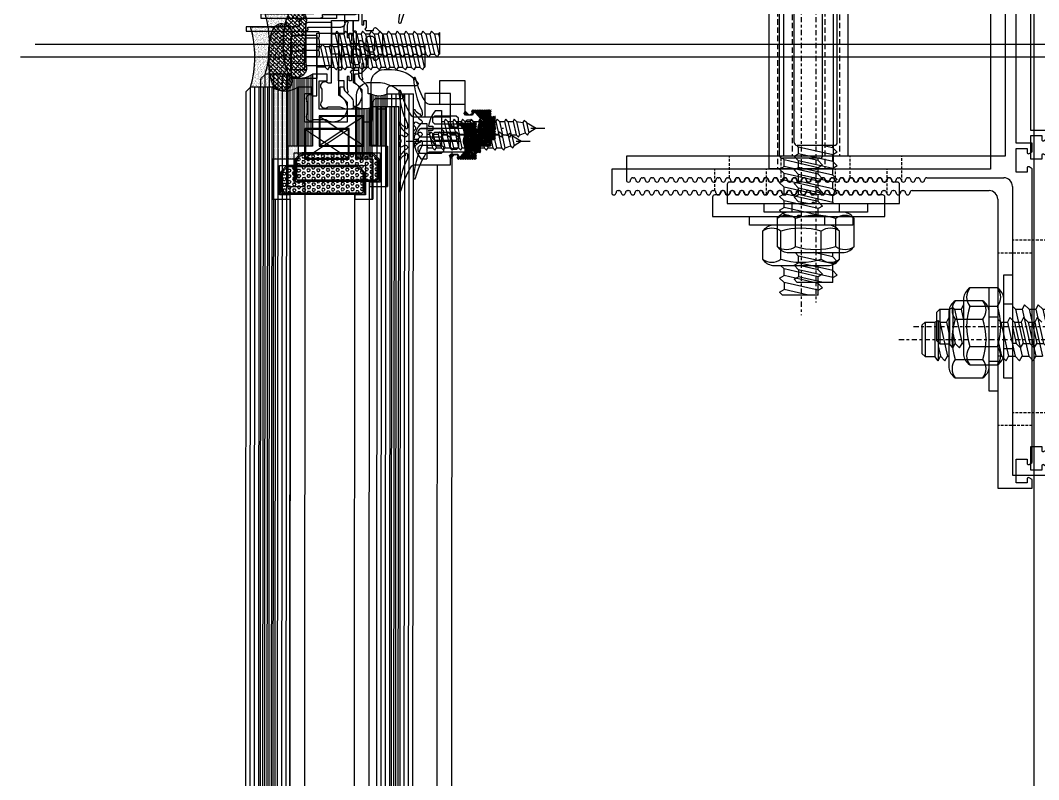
# Model space of a CAD drawing. Header units: inches. Extents: x 4821 to 127877, y 58012 to 433683.
# Drawn here: x 32836.6 to 33072.9, y 229501.6 to 229677.7 of the extents above; entities that cross this region are included whole.
import ezdxf
from ezdxf.xclip import XClip

# ---------------------------------------------------------------- set-up
doc = ezdxf.new("R2010")
doc.units = ezdxf.units.IN
doc.header["$MEASUREMENT"] = 0
doc.header["$XCLIPFRAME"] = 2
for name, pattern in [('$1$Center', [29.999999, 12, -6, 6, -6]), ('$1$DASHDOT', [25.4, 12.7, -6.35, 0, -6.35]), ('$1$DASHED', [19.05, 12.7, -6.35])]:
    doc.linetypes.add(name, pattern=pattern)
for name, color, linetype in [('$1$ACC', 2, 'Continuous'), ('$1$BEAM', 2, 'Continuous'), ('A-FURN-FIXD', 10, 'Continuous'), ('A-WAL-CMU', 7, 'Continuous')]:
    doc.layers.add(name, color=color, linetype=linetype)

# ---------------------------------------------------------------- blocks, each defined once
blk = doc.blocks.new('$1$M6x25')
at = {"color": 71}
for p, q in [((0, 5), (-5.5, 5)), ((0, 5), (0, -5)), ((-6, 4.5), (-6, -4.5)), ((1.19, 3), (0.82, 2.34)), ((1.85, 2.34), (1.19, 3)), ((3.19, 3), (2.82, 2.34)), ((3.85, 2.34), (3.19, 3)), ((5.19, 3), (4.82, 2.34)), ((5.85, 2.34), (5.19, 3)), ((7.19, 3), (6.82, 2.34)), ((7.85, 2.34), (7.19, 3)), ((9.19, 3), (8.82, 2.34)), ((9.85, 2.34), (9.19, 3)), ((11.19, 3), (10.82, 2.34)), ((11.85, 2.34), (11.19, 3)), ((13.19, 3), (12.82, 2.34)), ((13.85, 2.34), (13.19, 3)), ((15.19, 3), (14.82, 2.34)), ((15.85, 2.34), (15.19, 3)), ((17.19, 3), (16.82, 2.34)), ((17.85, 2.34), (17.19, 3)), ((19.19, 3), (18.82, 2.34)), ((19.85, 2.34), (19.19, 3)), ((21.19, 3), (20.82, 2.34)), ((21.85, 2.34), (21.19, 3)), ((23.19, 3), (22.82, 2.34)), ((23.85, 2.34), (23.19, 3)), ((25, 2.66), (24.82, 2.34)), ((25, 2.66), (25, -2.34)), ((0.82, 2.34), (0, 2.34)), ((0.82, 2.34), (1.88, -2.34)), ((1.85, 2.34), (2.91, -2.34)), ((2.82, 2.34), (1.85, 2.34)), ((2.82, 2.34), (3.88, -2.34)), ((3.85, 2.34), (4.91, -2.34)), ((4.82, 2.34), (3.85, 2.34)), ((4.82, 2.34), (5.88, -2.34)), ((5.85, 2.34), (6.91, -2.34)), ((6.82, 2.34), (5.85, 2.34)), ((6.82, 2.34), (7.88, -2.34)), ((7.85, 2.34), (8.91, -2.34)), ((8.82, 2.34), (7.85, 2.34)), ((8.82, 2.34), (9.88, -2.34)), ((9.85, 2.34), (10.91, -2.34)), ((10.82, 2.34), (9.85, 2.34)), ((10.82, 2.34), (11.88, -2.34)), ((11.85, 2.34), (12.91, -2.34)), ((12.82, 2.34), (11.85, 2.34)), ((12.82, 2.34), (13.88, -2.34)), ((13.85, 2.34), (14.91, -2.34)), ((14.82, 2.34), (13.85, 2.34)), ((14.82, 2.34), (15.88, -2.34)), ((15.85, 2.34), (16.91, -2.34)), ((16.82, 2.34), (15.85, 2.34)), ((16.82, 2.34), (17.88, -2.34)), ((17.85, 2.34), (18.91, -2.34)), ((18.82, 2.34), (17.85, 2.34)), ((18.82, 2.34), (19.88, -2.34)), ((19.85, 2.34), (20.91, -2.34)), ((20.82, 2.34), (19.85, 2.34)), ((20.82, 2.34), (21.88, -2.34)), ((21.85, 2.34), (22.91, -2.34)), ((22.82, 2.34), (21.85, 2.34)), ((22.82, 2.34), (23.88, -2.34)), ((23.85, 2.34), (24.91, -2.34)), ((24.82, 2.34), (23.85, 2.34)), ((24.82, 2.34), (25, 1.56)), ((1.88, -2.34), (0, -2.34)), ((1.88, -2.34), (2.54, -3)), ((2.54, -3), (2.91, -2.34)), ((2.91, -2.34), (3.88, -2.34)), ((3.88, -2.34), (4.54, -3)), ((4.54, -3), (4.91, -2.34)), ((4.91, -2.34), (5.88, -2.34)), ((5.88, -2.34), (6.54, -3)), ((6.54, -3), (6.91, -2.34)), ((6.91, -2.34), (7.88, -2.34)), ((7.88, -2.34), (8.54, -3)), ((8.54, -3), (8.91, -2.34)), ((8.91, -2.34), (9.88, -2.34)), ((9.88, -2.34), (10.54, -3)), ((10.54, -3), (10.91, -2.34)), ((10.91, -2.34), (11.88, -2.34)), ((11.88, -2.34), (12.54, -3)), ((12.54, -3), (12.91, -2.34)), ((12.91, -2.34), (13.88, -2.34)), ((13.88, -2.34), (14.54, -3)), ((14.54, -3), (14.91, -2.34)), ((14.91, -2.34), (15.88, -2.34)), ((15.88, -2.34), (16.54, -3)), ((16.54, -3), (16.91, -2.34)), ((16.91, -2.34), (17.88, -2.34)), ((17.88, -2.34), (18.54, -3)), ((18.54, -3), (18.91, -2.34)), ((18.91, -2.34), (19.88, -2.34)), ((19.88, -2.34), (20.54, -3)), ((20.54, -3), (20.91, -2.34)), ((20.91, -2.34), (21.88, -2.34)), ((21.88, -2.34), (22.54, -3)), ((22.54, -3), (22.91, -2.34)), ((22.91, -2.34), (23.88, -2.34)), ((23.88, -2.34), (24.54, -3)), ((24.54, -3), (24.91, -2.34)), ((24.91, -2.34), (25, -2.34)), ((0, -5), (-5.5, -5))]:
    blk.add_line(p, q, dxfattribs=at)
at = {"color": 71, "linetype": '$1$DASHED', "ltscale": 100}
for p, q in [((-6, 2.89), (-3, 2.89)), ((-6, 1.44), (-3, 1.44)), ((-6, -1.44), (-3, -1.44)), ((-6, -2.89), (-3, -2.89))]:
    blk.add_line(p, q, dxfattribs=at)
at = {"color": 2, "linetype": '$1$Center', "ltscale": 10}
blk.add_line((-7.77, 0), (26.88, 0), dxfattribs=at)
at = {"color": 71}
for centre, start, end in [((-5.5, 4.5), 90, 180), ((-5.5, -4.5), 180, 270)]:
    blk.add_arc(centre, 0.5, start, end, dxfattribs=at)
at = {"color": 71, "linetype": '$1$DASHED', "ltscale": 100}
for centre, radius, start, end in [((-4.2, 2.17), 1.4, 329.0209, 30.9791), ((-8.11, 0), 5.31, 344.2222, 15.7778), ((-4.2, -2.17), 1.4, 329.0209, 30.9791)]:
    blk.add_arc(centre, radius, start, end, dxfattribs=at)
blk = doc.blocks.new('$1$GTSY500112')
at = {"layer": 'A-FURN-FIXD'}
blk.add_lwpolyline([(5.93, -11.75, 0.57735), (5.07, -11.75, -1), (4.2, -11.25), (4.49, -10.75, 0.965781), (3.64, -10.22, -0.138673), (1.56, -11.98, -1.037842), (1.37, -11.52, 0.283592), (2.23, -10.43, -0.584426), (2.31, -10.4, 1.39494), (2.44, -10), (1.75, -10, 0.111575), (1.32, -10.1, -0.09543), (-6.01, -12, -0.91232), (-6.08, -11.51, 0.076551), (-0.47, -9.14, 0.260148), (0, -8.29), (0, 0), (1.56, 0), (2.11, -0.24), (2.45, 0.05), (2.45, 1.67), (1.96, 1.89), (1.81, 2.1), (1.92, 2.38), (3.29, 3.53), (5.21, 3.03), (5.79, 3.03), (7.71, 3.53), (9.08, 2.38), (9.19, 2.1), (9.03, 1.89), (8.55, 1.67), (8.55, 0.05), (8.88, -0.24), (9.44, 0), (11, 0), (11, -8.29, 0.260148), (11.47, -9.14, 0.076551), (17.08, -11.51, -0.91232), (17, -12, -0.09543), (9.68, -10.1, 0.111575), (9.25, -10), (8.55, -10, 1.39494), (8.69, -10.4, -0.584426), (8.77, -10.43, 0.283592), (9.62, -11.52, -1.037842), (9.43, -11.98, -0.138673), (7.36, -10.22, 0.965781), (6.51, -10.75), (6.8, -11.25, -1)], format="xyb", close=True, dxfattribs=at)
for points in [[(4.13, -0.07), (3.64, 0.42), (3.64, 1.47), (4.13, 1.96), (6.87, 1.96), (7.36, 1.47), (7.36, 0.42), (6.87, -0.07)], [(4.01, -1.58), (4.5, -2.07), (4.5, -7.11), (4.01, -7.6), (3.19, -7.6), (2.7, -7.11), (2.7, -2.07), (3.19, -1.58)], [(7.81, -7.6), (6.99, -7.6), (6.5, -7.11), (6.5, -2.07), (6.99, -1.58), (7.81, -1.58), (8.3, -2.07), (8.3, -7.11)]]:
    blk.add_lwpolyline(points, close=True, dxfattribs=at)
blk = doc.blocks.new('$1$joint silicone 2')
h = blk.add_hatch()
h.set_pattern_fill('AR-SAND', color=11, scale=0.3)
h.set_pattern_definition([(37.5, (18049.9647, 8866.313), (-0.018898007, 0.578047131), [0, -0.456, 0, -0.51, 0, -0.4875]), (7.5, (18049.9647, 8866.313), (0.530933012, 0.84664382), [0, -0.246, 0, -0.411, 0, -0.1575]), (327.5, (18049.5957, 8866.313), (0.934242559, 0.001697716), [0, -0.15, 0, -0.54, 0, -0.705]), (317.5, (18049.5957, 8866.313), (0.90183798, 0.26330267), [0, -0.075, 0, -0.354, 0, -0.405])])
edge = h.paths.add_edge_path()
edge.add_line((-6.23, 1.18), (-6.21, 1.17))
edge.add_line((-6.21, 1.17), (-5.75, 0.91))
edge.add_line((-5.75, 0.91), (-5.19, 0.68))
edge.add_line((-5.19, 0.68), (-4.55, 0.49))
edge.add_line((-4.55, 0.49), (-3.83, 0.33))
edge.add_line((-3.83, 0.33), (-3.05, 0.21))
edge.add_line((-3.05, 0.21), (-2.21, 0.11))
edge.add_line((-2.21, 0.11), (-1.35, 0.05))
edge.add_line((-1.35, 0.05), (-0.45, 0.01))
edge.add_line((-0.45, 0.01), (0.45, -0.01))
edge.add_line((0.45, -0.01), (1.36, 0.01))
edge.add_line((1.36, 0.01), (2.25, 0.05))
edge.add_line((2.25, 0.05), (3.12, 0.11))
edge.add_line((3.12, 0.11), (3.95, 0.21))
edge.add_line((3.95, 0.21), (4.73, 0.33))
edge.add_line((4.73, 0.33), (5.45, 0.49))
edge.add_line((5.45, 0.49), (6.1, 0.68))
edge.add_line((6.1, 0.68), (6.66, 0.91))
edge.add_line((6.66, 0.91), (7.12, 1.17))
edge.add_line((7.12, 1.17), (7.13, 1.18))
edge.add_line((7.13, 1.18), (7.45, 0.83))
edge.add_line((7.45, 0.83), (7.45, -4.17))
edge.add_arc((0.45, -28.17), 25, 73.7398, 106.2602)
edge.add_line((-6.55, -4.17), (-6.55, 0.83))
edge.add_line((-6.55, 0.83), (-6.23, 1.18))
at = {"color": 11}
blk.add_lwpolyline([(-6.23, 1.18), (-6.21, 1.17), (-5.75, 0.91), (-5.19, 0.68), (-4.55, 0.49), (-3.83, 0.33), (-3.05, 0.21), (-2.21, 0.11), (-1.35, 0.05), (-0.45, 0.01), (0.45, -0.01), (1.36, 0.01), (2.25, 0.05), (3.12, 0.11), (3.95, 0.21), (4.73, 0.33), (5.45, 0.49), (6.1, 0.68), (6.66, 0.91), (7.12, 1.17), (7.13, 1.18), (7.45, 0.83), (7.45, -4.17, 0.142857), (-6.55, -4.17), (-6.55, 0.83)], format="xyb", close=True, dxfattribs=at)
blk = doc.blocks.new('$1$butile2')
h = blk.add_hatch(color=11)
h.dxf.hatch_style = 1
h.paths.add_polyline_path([(9.3, 0.2), (0, 0.2), (0, 0), (9.3, 0)])
at = {"color": 11}
blk.add_lwpolyline([(9.3, 0.2), (0, 0.2), (0, 0), (9.3, 0)], close=True, dxfattribs=at)
blk = doc.blocks.new('$1$inner silicone')
h = blk.add_hatch()
h.set_pattern_fill('DOTS', scale=4)
h.paths.add_polyline_path([(12.2, 0), (12.2, -0.2), (12.2, -4), (0, -4, 0.23607), (0, 0)])
at = {"color": 7}
blk.add_line((12.2, -0.2), (12.2, 0), dxfattribs=at)
blk.add_arc((-4, -2), 4.47, 333.4347, 26.5653, dxfattribs=at)
blk = doc.blocks.new('$1$outer silicone')
h = blk.add_hatch()
h.set_pattern_fill('DOTS', scale=4)
h.paths.add_polyline_path([(16.7, 0), (16.7, -5.8), (16.7, -6), (0, -6, 0.293351), (0, 0)])
at = {"color": 7}
blk.add_line((16.7, -5.8), (16.7, -6), dxfattribs=at)
blk.add_arc((-4.67, -3), 5.55, 327.3018, 32.6982, dxfattribs=at)
blk = doc.blocks.new('$1$GTSY500502')
at = {"color": 151}
blk.add_lwpolyline([(-1.78, 2.38, -0.668179), (-2.07, 1.7), (-2.35, 1.7), (-2.35, 0), (-2.01, -0.29), (-1.68, 0), (0, 0), (0, -0.49), (-1, -0.49), (-1, -0.99), (1.91, -0.99, 0.15392), (2.48, -0.81, -0.807191), (2.77, -1.07, -0.191853), (2.18, -1.52, -0.072848), (0.68, -1.72), (0, -1.72), (0, -3), (-2.5, -3), (-2.5, -2.5, 0.414214), (-2.8, -2.2), (-8.2, -2.2, 0.414214), (-8.5, -2.5), (-8.5, -3), (-11, -3), (-11, -1.72), (-11.68, -1.72, -0.072848), (-13.18, -1.52, -0.191853), (-13.77, -1.07, -0.807191), (-13.48, -0.81, 0.15392), (-12.91, -0.99), (-10, -0.99), (-10, -0.49), (-11, -0.49), (-11, 0), (-9.32, 0), (-8.99, -0.29), (-8.65, 0), (-8.65, 1.7), (-8.93, 1.7, -0.668179), (-9.22, 2.38), (-7.8, 3.8), (-3.2, 3.8)], format="xyb", close=True, dxfattribs=at)
blk.add_lwpolyline([(-3.64, 0.49), (-4.13, 0), (-6.87, 0), (-7.36, 0.49), (-7.36, 1.47), (-6.87, 1.96), (-4.13, 1.96), (-3.64, 1.47)], close=True, dxfattribs=at)
blk = doc.blocks.new('$1$RHS4.2x22')
at = {"layer": 'A-FURN-FIXD'}
for p, q in [((1.42, 4.1), (0, 4.1)), ((0, -4.1), (0, 4.1)), ((-22, 0), (-20.26, 1.09)), ((-19.72, -1.3), (-22, 0)), ((-19.98, 1.61), (-20.26, 1.09)), ((-19.72, -1.3), (-20.26, 1.09)), ((-19.45, 1.09), (-19.98, 1.61)), ((-18.23, 1.58), (-19.45, 1.09)), ((-18.91, -1.3), (-19.45, 1.09)), ((-17.85, 2.1), (-18.13, 1.58)), ((-17.42, -1.58), (-18.13, 1.58)), ((-17.33, 1.58), (-17.85, 2.1)), ((-16.14, 1.58), (-17.33, 1.58)), ((-16.61, -1.58), (-17.33, 1.58)), ((-15.85, 2.1), (-16.14, 1.58)), ((-15.42, -1.58), (-16.14, 1.58)), ((-15.33, 1.58), (-15.85, 2.1)), ((-14.61, -1.58), (-15.33, 1.58)), ((-14.14, 1.58), (-15.33, 1.58)), ((-13.85, 2.1), (-14.14, 1.58)), ((-13.43, -1.58), (-14.14, 1.58)), ((-13.33, 1.58), (-13.85, 2.1)), ((-12.62, -1.58), (-13.33, 1.58)), ((-12.14, 1.58), (-13.33, 1.58)), ((-11.86, 2.1), (-12.14, 1.58)), ((-11.43, -1.58), (-12.14, 1.58)), ((-11.33, 1.58), (-11.86, 2.1)), ((-10.62, -1.58), (-11.33, 1.58)), ((-10.15, 1.58), (-11.33, 1.58)), ((-9.86, 2.1), (-10.15, 1.58)), ((-9.43, -1.58), (-10.15, 1.58)), ((-9.86, 2.1), (-9.34, 1.58)), ((-8.62, -1.58), (-9.34, 1.58)), ((-8.15, 1.58), (-9.34, 1.58)), ((-7.86, 2.1), (-8.15, 1.58)), ((-7.43, -1.58), (-8.15, 1.58)), ((-7.34, 1.58), (-7.86, 2.1)), ((-6.63, -1.58), (-7.34, 1.58)), ((-6.15, 1.58), (-7.34, 1.58)), ((-5.86, 2.1), (-6.15, 1.58)), ((-5.44, -1.58), (-6.15, 1.58)), ((-5.34, 1.58), (-5.86, 2.1)), ((-4.63, -1.58), (-5.34, 1.58)), ((-4.15, 1.58), (-5.34, 1.58)), ((-3.87, 2.1), (-4.15, 1.58)), ((-3.44, -1.58), (-4.15, 1.58)), ((-3.44, -1.58), (-4.15, 1.58)), ((-3.34, 1.58), (-3.87, 2.1)), ((-2.63, -1.58), (-3.34, 1.58)), ((-2.16, 1.58), (-3.34, 1.58)), ((-1.87, 2.1), (-2.16, 1.58)), ((-1.44, -1.58), (-2.16, 1.58)), ((-1.35, 1.58), (-1.87, 2.1)), ((-0.63, -1.58), (-1.35, 1.58)), ((-0.16, 1.58), (-1.35, 1.58)), ((0, 1.87), (-0.16, 1.58)), ((0, 0.87), (-0.16, 1.58)), ((3.05, 0.46), (2.04, 0.46)), ((2.04, -0.46), (2.04, 0.46)), ((-19.72, -1.3), (-19.2, -1.82)), ((-19.2, -1.82), (-18.91, -1.3)), ((-17.42, -1.58), (-18.91, -1.3)), ((-17.42, -1.58), (-16.9, -2.1)), ((-16.9, -2.1), (-16.61, -1.58)), ((-15.42, -1.58), (-16.61, -1.58)), ((-15.42, -1.58), (-14.9, -2.1)), ((-14.9, -2.1), (-14.61, -1.58)), ((-13.43, -1.58), (-14.61, -1.58)), ((-13.43, -1.58), (-12.9, -2.1)), ((-12.9, -2.1), (-12.62, -1.58)), ((-11.43, -1.58), (-12.62, -1.58)), ((-11.43, -1.58), (-10.91, -2.1)), ((-10.91, -2.1), (-10.62, -1.58)), ((-9.43, -1.58), (-10.62, -1.58)), ((-9.43, -1.58), (-8.91, -2.1)), ((-8.91, -2.1), (-8.62, -1.58)), ((-7.43, -1.58), (-8.62, -1.58)), ((-7.43, -1.58), (-6.91, -2.1)), ((-6.91, -2.1), (-6.63, -1.58)), ((-5.44, -1.58), (-6.63, -1.58)), ((-5.44, -1.58), (-4.91, -2.1)), ((-4.91, -2.1), (-4.63, -1.58)), ((-3.44, -1.58), (-4.63, -1.58)), ((-3.44, -1.58), (-2.92, -2.1)), ((-2.92, -2.1), (-2.63, -1.58)), ((-1.44, -1.58), (-2.63, -1.58)), ((-1.44, -1.58), (-0.92, -2.1)), ((-0.92, -2.1), (-0.63, -1.58)), ((0, -1.58), (-0.63, -1.58)), ((3.05, -0.46), (2.04, -0.46)), ((1.42, -4.1), (0, -4.1))]:
    blk.add_line(p, q, dxfattribs=at)
at = {"layer": 'A-FURN-FIXD', "linetype": '$1$DASHDOT'}
blk.add_line((4.78, 0), (-24, 0), dxfattribs=at)
at = {"layer": 'A-FURN-FIXD'}
for centre, start, end in [((-5.01, -0.91), 9.6294, 37.9057), ((-5.01, 0.91), 322.0943, 350.3706)]:
    blk.add_arc(centre, 8.15, start, end, dxfattribs=at)
blk = doc.blocks.new('$1$Fixed bracket Plan')
at = {"layer": 'A-FURN-FIXD'}
for p, q in [((8, 100), (0, 100)), ((0, 100), (0, 98.02)), ((8, 33), (8, 100)), ((0, 98.02), (0.75, 97.59)), ((1.2, 97.85), (1.2, 98.8)), ((1.2, 98.8), (3.7, 98.8)), ((3.7, 98.8), (3.7, 93.3)), ((0.75, 94.51), (0, 94.08)), ((0, 94.08), (0, 25.92)), ((1.2, 93.3), (1.2, 94.25)), ((3.7, 93.3), (1.2, 93.3)), ((8, 53.5), (8, 77.5)), ((8, 77.5), (10, 77.5)), ((10, 77.5), (10, 53.5)), ((-0.57, 61.51), (-2.36, 69.42)), ((-0.82, 69.42), (-2.36, 69.42)), ((-0.24, 70.46), (-0.82, 69.42)), ((0.97, 61.51), (-0.82, 69.42)), ((0.81, 69.42), (-0.24, 70.46)), ((2.6, 61.51), (0.81, 69.42)), ((2.35, 69.42), (0.81, 69.42)), ((2.92, 70.46), (2.35, 69.42)), ((4.14, 61.51), (2.35, 69.42)), ((3.97, 69.42), (2.92, 70.46)), ((5.76, 61.51), (3.97, 69.42)), ((5.51, 69.42), (3.97, 69.42)), ((6.09, 70.46), (5.51, 69.42)), ((7.3, 61.51), (5.51, 69.42)), ((7.14, 69.42), (6.09, 70.46)), ((8, 65.6), (7.14, 69.42)), ((7.14, 69.42), (8, 69.42)), ((8, 70.66), (10, 70.66)), ((17.92, 70.17), (11.43, 70.17)), ((19.68, 69.42), (19.35, 69.42)), ((20.25, 70.46), (19.68, 69.42)), ((21.47, 61.51), (19.68, 69.42)), ((21.3, 69.42), (20.26, 70.46)), ((21.84, 70.46), (21.3, 69.42)), ((21.84, 67.02), (21.3, 69.42)), ((21.84, 61.13), (21.84, 70.46)), ((21.84, 70.46), (22.59, 69.5)), ((22.59, 61.5), (22.59, 69.5)), ((24.84, 69.5), (22.59, 69.5)), ((24.84, 61.5), (24.84, 69.5)), ((24.84, 69.5), (25.59, 68.75)), ((25.59, 62.25), (25.59, 68.75)), ((19.92, 61.51), (19.35, 64.05)), ((-2.19, 61.51), (-1.14, 60.46)), ((-1.14, 60.46), (-0.57, 61.51)), ((0.97, 61.51), (-0.57, 61.51)), ((0.97, 61.51), (2.02, 60.46)), ((2.02, 60.46), (2.6, 61.51)), ((4.14, 61.51), (2.6, 61.51)), ((4.14, 61.51), (5.19, 60.46)), ((5.19, 60.46), (5.76, 61.51)), ((7.3, 61.51), (5.76, 61.51)), ((7.3, 61.51), (8, 60.81)), ((19.35, 60.46), (19.92, 61.51)), ((21.47, 61.51), (19.92, 61.51)), ((21.47, 61.51), (21.84, 61.13)), ((22.59, 61.5), (21.84, 61.13)), ((24.84, 61.5), (22.59, 61.5)), ((24.84, 61.5), (25.59, 62.25)), ((8, 60.34), (10, 60.34)), ((17.92, 60.82), (11.43, 60.82)), ((49.69, 55.26), (57.94, 55.26)), ((49.69, 55.26), (49.69, 54.13)), ((51.89, 55.26), (57.61, 53.96)), ((58.65, 54.54), (57.61, 53.96)), ((57.94, 55.26), (58.65, 54.54)), ((10, 53.5), (8, 53.5)), ((49.69, 54.13), (48.65, 53.56)), ((49.69, 52.51), (48.65, 53.56)), ((49.69, 54.13), (49.69, 52.5)), ((49.69, 54.13), (57.61, 52.34)), ((49.69, 52.51), (57.61, 50.72)), ((49.69, 52.51), (49.69, 50.97)), ((57.61, 52.34), (57.61, 53.96)), ((57.61, 52.34), (58.65, 51.29)), ((48.65, 50.39), (49.69, 50.97)), ((49.69, 49.34), (48.65, 50.39)), ((49.69, 50.97), (57.61, 49.18)), ((58.65, 51.29), (57.61, 50.72)), ((57.61, 50.72), (57.61, 49.18)), ((60.25, 48.35), (47.05, 48.35)), ((49.69, 49.34), (54.09, 48.35)), ((49.69, 49.34), (49.69, 48.35)), ((57.61, 49.18), (58.43, 48.35)), ((44.73, 46.92), (44.73, 40.43)), ((48.98, 46.92), (48.98, 40.43)), ((58.33, 46.92), (58.33, 40.43)), ((62.58, 40.43), (62.58, 46.92)), ((41.65, 37), (41.65, 39)), ((41.65, 39), (65.65, 39)), ((47.05, 39), (60.25, 39)), ((48.15, 39), (48.15, 37)), ((59.15, 39), (59.15, 37)), ((65.65, 39), (65.65, 37)), ((53.75, 37), (34.2, 37)), ((34.2, 37), (34.2, 32.5)), ((65.65, 37), (41.65, 37)), ((49.69, 36.71), (49.41, 37)), ((49.69, 36.71), (49.69, 35.17)), ((49.69, 36.71), (57.61, 34.92)), ((54.05, 36.7), (53.75, 37)), ((54.35, 36.7), (54.05, 36.7)), ((54.65, 37), (54.35, 36.7)), ((74.2, 37), (54.65, 37)), ((55.59, 37), (57.61, 36.55)), ((57.61, 36.55), (58.65, 35.5)), ((58.65, 35.5), (57.61, 34.92)), ((74.2, 32.5), (74.2, 37)), ((48.65, 34.59), (49.69, 35.17)), ((49.69, 33.55), (48.65, 34.59)), ((49.69, 35.17), (57.61, 33.38)), ((49.69, 33.55), (57.61, 31.76)), ((49.69, 33.55), (49.69, 32)), ((57.61, 34.92), (57.61, 33.38)), ((57.61, 33.38), (58.65, 32.33)), ((27.9, 31), (10, 31)), ((30.1, 31), (29.9, 31)), ((32.3, 31), (32.1, 31)), ((34.5, 31), (34.3, 31)), ((34.7, 32), (35.6, 32)), ((36.7, 31), (36.5, 31)), ((37.6, 32), (37.8, 32)), ((38.9, 31), (38.7, 31)), ((39.8, 32), (40, 32)), ((41.1, 31), (40.9, 31)), ((42, 32), (42.2, 32)), ((43.3, 31), (43.1, 31)), ((44.2, 32), (44.4, 32)), ((45.5, 31), (45.3, 31)), ((46.4, 32), (46.6, 32)), ((47.7, 31), (47.5, 31)), ((48.6, 32), (48.8, 32)), ((48.65, 31.43), (49.69, 32)), ((49.69, 30.38), (48.65, 31.43)), ((49.69, 32), (57.61, 30.22)), ((49.9, 31), (49.7, 31)), ((50.8, 32), (51, 32)), ((52.1, 31), (51.9, 31)), ((53, 32), (53.2, 32)), ((54.3, 31), (54.1, 31)), ((55.2, 32), (55.4, 32)), ((56.5, 31), (56.3, 31)), ((57.4, 32), (57.6, 32)), ((58.65, 32.33), (57.61, 31.76)), ((57.61, 31.76), (57.61, 30.22)), ((58.7, 31), (58.5, 31)), ((59.6, 32), (59.8, 32)), ((60.9, 31), (60.7, 31)), ((61.8, 32), (62, 32)), ((63.1, 31), (62.9, 31)), ((64, 32), (64.2, 32)), ((65.3, 31), (65.1, 31)), ((66.2, 32), (66.4, 32)), ((67.5, 31), (67.3, 31)), ((68.4, 32), (68.6, 32)), ((69.7, 31), (69.5, 31)), ((70.6, 32), (70.8, 32)), ((71.9, 31), (71.7, 31)), ((72.8, 32), (73.7, 32)), ((74.1, 31), (73.9, 31)), ((76.3, 31), (76.1, 31)), ((78.5, 31), (78.3, 31)), ((80.7, 31), (80.5, 31)), ((82.9, 31), (82.7, 31)), ((85.1, 31), (84.9, 31)), ((87.3, 31), (87.1, 31)), ((89.5, 31), (89.3, 31)), ((91.7, 31), (91.5, 31)), ((93.9, 31), (93.7, 31)), ((96.1, 31), (95.9, 31)), ((96.6, 31.5), (96.6, 31.5)), ((97.6, 26), (97.6, 31.5)), ((48.65, 28.27), (49.69, 28.84)), ((49.69, 30.38), (49.69, 28.84)), ((49.69, 30.38), (57.61, 28.59)), ((49.69, 28.84), (57.61, 27.05)), ((57.61, 30.22), (58.65, 29.17)), ((58.65, 29.17), (57.61, 28.59)), ((57.61, 28.59), (57.61, 27.05)), ((1.2, 25.75), (1.2, 26.7)), ((1.2, 26.7), (3.7, 26.7)), ((3.7, 26.7), (3.7, 21.2)), ((9.7, -26), (9.7, 26)), ((9.7, 26), (97.6, 26)), ((49.69, 27.22), (48.65, 28.27)), ((49.69, 27.22), (57.61, 25.43)), ((49.69, 27.22), (49.69, 25.68)), ((57.61, 27.05), (58.65, 26)), ((58.65, 26), (57.61, 25.43)), ((0, 25.92), (0.75, 25.49)), ((61.15, 25.9), (46.15, 25.9)), ((46.15, 25.9), (46.15, -25.9)), ((48.65, 25.1), (49.69, 25.68)), ((49.69, 24.05), (48.65, 25.1)), ((49.69, 25.68), (57.61, 23.89)), ((49.69, 24.05), (52.14, 23.5)), ((49.69, 24.05), (49.69, 23.5)), ((57.61, 25.43), (57.61, 23.89)), ((57.61, 23.89), (57.99, 23.5)), ((61.15, -25.9), (61.15, 25.9)), ((0.75, 22.41), (0, 21.98)), ((0, 21.98), (0, 20)), ((1.2, 21.2), (1.2, 22.15)), ((48.65, 22.83), (48.65, -38.58)), ((49.32, 23.5), (57.98, 23.5)), ((58.65, 22.83), (58.65, -38.58)), ((0, 20), (3.7, 20)), ((3.7, 21.2), (1.2, 21.2)), ((3.7, 20), (3.7, -20))]:
    blk.add_line(p, q, dxfattribs=at)
at = {"layer": 'A-FURN-FIXD', "linetype": '$1$DASHED', "ltscale": 0.05}
for p, q in [((0, 85.5), (8, 85.5)), ((0, 45.5), (8, 45.5)), ((33.65, 31.86), (33.65, 26)), ((45.65, 31.02), (45.65, 26)), ((61.65, 31.93), (61.65, 26)), ((73.65, 31.07), (73.65, 26))]:
    blk.add_line(p, q, dxfattribs=at)
at = {"layer": 'A-FURN-FIXD', "linetype": '$1$Center', "ltscale": 0.1}
for p, q in [((30.95, 65.5), (-75.79, 65.5)), ((53.65, -48.26), (53.65, 59.93))]:
    blk.add_line(p, q, dxfattribs=at)
at = {"layer": 'A-FURN-FIXD', "linetype": '$1$DASHED', "ltscale": 0.1}
for p, q in [((48.15, -25.9), (48.15, 25.9)), ((59.15, -25.9), (59.15, 25.9))]:
    blk.add_line(p, q, dxfattribs=at)
at = {"layer": 'A-FURN-FIXD'}
blk.add_lwpolyline([(11.43, 74.42, 0.202618), (10, 72.1), (10, 58.9, 0.202618), (11.43, 56.57), (17.92, 56.57, 0.202618), (19.35, 58.9), (19.35, 72.1, 0.202618), (17.92, 74.42)], format="xyb", close=True, dxfattribs=at)
for points in [[(11.43, 74.42, 0.330304), (11.43, 70.17, 0.151843), (11.43, 60.82, 0.330304), (11.43, 56.57)], [(17.92, 56.57, 0.330304), (17.92, 60.82, 0.151843), (17.92, 70.17, 0.330304), (17.92, 74.42)]]:
    blk.add_lwpolyline(points, format="xyb", dxfattribs=at)
for centre, radius, start, end in [((0.9, 97.85), 0.3, 240, 0), ((0.9, 94.25), 0.3, 360, 120), ((47.57, 44.89), 3.5, 98.6993, 144.5157), ((46.85, 44.06), 3.57, 53.4429, 126.5571), ((53.65, 31.88), 15.75, 72.7319, 107.2681), ((60.45, 44.06), 3.57, 53.4429, 126.5571), ((59.73, 44.89), 3.5, 35.4843, 81.3007), ((47.57, 42.46), 3.5, 215.4843, 261.3007), ((46.85, 43.29), 3.57, 233.4429, 306.5571), ((53.65, 55.47), 15.75, 252.7319, 287.2681), ((60.45, 43.29), 3.57, 233.4429, 306.5571), ((59.73, 42.46), 3.5, 278.6993, 324.5157), ((10, 33), 2, 180, 270), ((27.9, 31.5), 0.5, 270, 0), ((28.9, 31.5), 0.5, 0, 180), ((29.9, 31.5), 0.5, 180, 270), ((30.1, 31.5), 0.5, 270, 360), ((31.1, 31.5), 0.5, 0, 180), ((32.1, 31.5), 0.5, 180, 270), ((32.3, 31.5), 0.5, 270, 360), ((33.3, 31.5), 0.5, 0, 180), ((34.3, 31.5), 0.5, 180, 270), ((34.7, 32.5), 0.5, 180, 270), ((34.5, 31.5), 0.5, 270, 360), ((35.5, 31.5), 0.5, 0, 180), ((35.6, 31.5), 0.5, 0, 90), ((36.5, 31.5), 0.5, 180, 270), ((36.6, 31.5), 0.5, 180, 360), ((36.7, 31.5), 0.5, 270, 360), ((37.6, 31.5), 0.5, 90, 180), ((37.7, 31.5), 0.5, 0, 180), ((37.8, 31.5), 0.5, 0, 90), ((38.7, 31.5), 0.5, 180, 270), ((38.8, 31.5), 0.5, 180, 0), ((38.9, 31.5), 0.5, 270, 360), ((39.8, 31.5), 0.5, 90, 180), ((39.9, 31.5), 0.5, 0, 180), ((40, 31.5), 0.5, 0, 90), ((40.9, 31.5), 0.5, 180, 270), ((41, 31.5), 0.5, 180, 0), ((41.1, 31.5), 0.5, 270, 360), ((42, 31.5), 0.5, 90, 180), ((42.1, 31.5), 0.5, 0, 180), ((42.2, 31.5), 0.5, 0, 90), ((43.1, 31.5), 0.5, 180, 270), ((43.2, 31.5), 0.5, 180, 0), ((43.3, 31.5), 0.5, 270, 360), ((44.2, 31.5), 0.5, 90, 180), ((44.3, 31.5), 0.5, 0, 180), ((44.4, 31.5), 0.5, 0, 90), ((45.3, 31.5), 0.5, 180, 270), ((45.4, 31.5), 0.5, 180, 0), ((45.5, 31.5), 0.5, 270, 360), ((46.4, 31.5), 0.5, 90, 180), ((46.5, 31.5), 0.5, 0, 180), ((46.6, 31.5), 0.5, 0, 90), ((47.5, 31.5), 0.5, 180, 270), ((47.6, 31.5), 0.5, 180, 0), ((47.7, 31.5), 0.5, 270, 360), ((48.6, 31.5), 0.5, 90, 180), ((48.7, 31.5), 0.5, 0, 180), ((48.8, 31.5), 0.5, 0, 90), ((49.7, 31.5), 0.5, 180, 270), ((49.8, 31.5), 0.5, 180, 0), ((49.9, 31.5), 0.5, 270, 360), ((50.8, 31.5), 0.5, 90, 180), ((50.9, 31.5), 0.5, 0, 180), ((51, 31.5), 0.5, 0, 90), ((51.9, 31.5), 0.5, 180, 270), ((52, 31.5), 0.5, 180, 0), ((52.1, 31.5), 0.5, 270, 360), ((53, 31.5), 0.5, 90, 180), ((53.1, 31.5), 0.5, 0, 180), ((53.2, 31.5), 0.5, 0, 90), ((54.1, 31.5), 0.5, 180, 270), ((54.2, 31.5), 0.5, 180, 0), ((54.3, 31.5), 0.5, 270, 360), ((55.2, 31.5), 0.5, 90, 180), ((55.3, 31.5), 0.5, 0, 180), ((55.4, 31.5), 0.5, 0, 90), ((56.3, 31.5), 0.5, 180, 270), ((56.4, 31.5), 0.5, 180, 0), ((56.5, 31.5), 0.5, 270, 360), ((57.4, 31.5), 0.5, 90, 180), ((57.5, 31.5), 0.5, 0, 180), ((57.6, 31.5), 0.5, 0, 90), ((58.5, 31.5), 0.5, 180, 270), ((58.6, 31.5), 0.5, 180, 0), ((58.7, 31.5), 0.5, 270, 360), ((59.6, 31.5), 0.5, 90, 180), ((59.7, 31.5), 0.5, 0, 180), ((59.8, 31.5), 0.5, 0, 90), ((60.7, 31.5), 0.5, 180, 270), ((60.8, 31.5), 0.5, 180, 0), ((60.9, 31.5), 0.5, 270, 360), ((61.8, 31.5), 0.5, 90, 180), ((61.9, 31.5), 0.5, 0, 180), ((62, 31.5), 0.5, 0, 90), ((62.9, 31.5), 0.5, 180, 270), ((63, 31.5), 0.5, 180, 0), ((63.1, 31.5), 0.5, 270, 360), ((64, 31.5), 0.5, 90, 180), ((64.1, 31.5), 0.5, 0, 180), ((64.2, 31.5), 0.5, 0, 90), ((65.1, 31.5), 0.5, 180, 270), ((65.2, 31.5), 0.5, 180, 0), ((65.3, 31.5), 0.5, 270, 360), ((66.2, 31.5), 0.5, 90, 180), ((66.3, 31.5), 0.5, 0, 180), ((66.4, 31.5), 0.5, 0, 90), ((67.3, 31.5), 0.5, 180, 270), ((67.4, 31.5), 0.5, 180, 0), ((67.5, 31.5), 0.5, 270, 360), ((68.4, 31.5), 0.5, 90, 180), ((68.5, 31.5), 0.5, 0, 180), ((68.6, 31.5), 0.5, 0, 90), ((69.5, 31.5), 0.5, 180, 270), ((69.6, 31.5), 0.5, 180, 0), ((69.7, 31.5), 0.5, 270, 360), ((70.6, 31.5), 0.5, 90, 180), ((70.7, 31.5), 0.5, 0, 180), ((70.8, 31.5), 0.5, 360, 90), ((71.7, 31.5), 0.5, 180, 270), ((71.8, 31.5), 0.5, 180, 0), ((71.9, 31.5), 0.5, 270, 360), ((72.8, 31.5), 0.5, 90, 180), ((72.9, 31.5), 0.5, 0, 180), ((73.9, 31.5), 0.5, 180, 270), ((73.7, 32.5), 0.5, 270, 0), ((74.1, 31.5), 0.5, 270, 360), ((75.1, 31.5), 0.5, 0, 180), ((76.1, 31.5), 0.5, 180, 270), ((76.3, 31.5), 0.5, 270, 360), ((77.3, 31.5), 0.5, 0, 180), ((78.3, 31.5), 0.5, 180, 270), ((78.5, 31.5), 0.5, 270, 360), ((79.5, 31.5), 0.5, 0, 180), ((80.5, 31.5), 0.5, 180, 270), ((80.7, 31.5), 0.5, 270, 360), ((81.7, 31.5), 0.5, 0, 180), ((82.7, 31.5), 0.5, 180, 270), ((82.9, 31.5), 0.5, 270, 360), ((83.9, 31.5), 0.5, 0, 180), ((84.9, 31.5), 0.5, 180, 270), ((85.1, 31.5), 0.5, 270, 360), ((86.1, 31.5), 0.5, 0, 180), ((87.1, 31.5), 0.5, 180, 270), ((87.3, 31.5), 0.5, 270, 360), ((88.3, 31.5), 0.5, 0, 180), ((89.3, 31.5), 0.5, 180, 270), ((89.5, 31.5), 0.5, 270, 360), ((90.5, 31.5), 0.5, 0, 180), ((91.5, 31.5), 0.5, 180, 270), ((91.7, 31.5), 0.5, 270, 360), ((92.7, 31.5), 0.5, 0, 180), ((93.7, 31.5), 0.5, 180, 270), ((93.9, 31.5), 0.5, 270, 360), ((94.9, 31.5), 0.5, 0, 180), ((95.9, 31.5), 0.5, 180, 270), ((96.1, 31.5), 0.5, 270, 360), ((97.1, 31.5), 0.5, 0, 180), ((0.9, 25.75), 0.3, 240, 0), ((0.9, 22.15), 0.3, 360, 120), ((49.32, 22.83), 0.667, 90, 180), ((57.98, 22.83), 0.667, 0, 90)]:
    blk.add_arc(centre, radius, start, end, dxfattribs=at)
blk = doc.blocks.new('FIRST SLAB EDGE')
at = {"ltscale": 0.5, "extrusion": (5.69003e-07, -1.56101e-06, 1)}
h = blk.add_hatch(dxfattribs=at)
h.set_pattern_fill('ANSI38', color=21, scale=5, angle=179.0162, style=0)
h.set_pattern_definition([(224.01620899, (628663.00023, -1351283.6867), (0.4342886525, -0.44946453287), []), (314.01620899, (628663.00023, -1351283.6867), (1.3180418379, -0.46464041323), [1.5625, -0.9375])])
h.paths.add_polyline_path([(1200849.07, -1723995.04), (1200848.81, -1723994.58), (1200848.52, -1723994.21), (1200848.2, -1723993.92), (1200847.87, -1723993.72), (1200847.53, -1723993.58), (1200847.19, -1723993.51), (1200846.85, -1723993.5), (1200846.51, -1723993.54), (1200846.2, -1723993.62), (1200845.9, -1723993.74), (1200845.62, -1723993.89), (1200845.38, -1723994.07), (1200845.16, -1723994.27), (1200844.97, -1723994.48), (1200844.82, -1723994.69), (1200844.71, -1723994.92), (1200844.64, -1723995.13), (1200844.6, -1723995.35), (1200844.6, -1723995.58), (1200844.61, -1723995.83), (1200844.65, -1723996.09), (1200844.69, -1723996.39), (1200844.74, -1723996.71), (1200844.78, -1723997.08), (1200844.82, -1723997.5), (1200844.85, -1723997.96), (1200844.87, -1723998.45), (1200844.88, -1723998.97), (1200844.89, -1723999.52), (1200844.89, -1724000.08), (1200844.89, -1724000.66), (1200844.89, -1724001.24), (1200844.89, -1724001.83), (1200844.89, -1724002.4), (1200844.89, -1724002.97), (1200844.88, -1724003.51), (1200844.87, -1724004.04), (1200844.85, -1724004.53), (1200844.82, -1724004.99), (1200844.78, -1724005.4), (1200844.74, -1724005.77), (1200844.69, -1724006.1), (1200844.65, -1724006.39), (1200844.61, -1724006.66), (1200844.6, -1724006.9), (1200844.6, -1724007.13), (1200844.64, -1724007.35), (1200844.71, -1724007.57), (1200844.82, -1724007.79), (1200844.97, -1724008.01), (1200845.16, -1724008.22), (1200845.38, -1724008.42), (1200845.62, -1724008.6), (1200845.9, -1724008.75), (1200846.2, -1724008.87), (1200846.51, -1724008.95), (1200846.85, -1724008.99), (1200847.19, -1724008.97), (1200847.53, -1724008.9), (1200847.87, -1724008.77), (1200848.2, -1724008.56), (1200848.52, -1724008.28), (1200848.81, -1724007.91), (1200849.07, -1724007.45), (1200849.29, -1724006.89), (1200849.49, -1724006.24), (1200849.64, -1724005.52), (1200849.77, -1724004.74), (1200849.87, -1724003.91), (1200849.93, -1724003.04), (1200849.97, -1724002.15), (1200849.98, -1724001.24), (1200849.97, -1724000.34), (1200849.93, -1723999.44), (1200849.87, -1723998.58), (1200849.77, -1723997.74), (1200849.64, -1723996.96), (1200849.49, -1723996.24), (1200849.29, -1723995.6)])
at = {"extrusion": (5.69003e-07, -1.56101e-06, 1)}
h = blk.add_hatch(dxfattribs=at)
h.set_pattern_fill('ANSI32', angle=179.0162)
h.set_pattern_definition([(224.016208985, (621118.72736, -1343997.52906), (0.2605731915, -0.26967871972), []), (224.016208985, (621118.5506, -1343997.52602), (0.2605731915, -0.26967871972), [])])
h.paths.add_polyline_path([(1200801.75, -1724016.5), (1200801.75, -1724018), (1200800.75, -1724018), (1200800.75, -1724020.45), (1200800.45, -1724020.75), (1200800.75, -1724021.05), (1200800.75, -1724023.5), (1200801.75, -1724023.5), (1200801.75, -1724025), (1200806.25, -1724025), (1200806.25, -1724024), (1200806.85, -1724024), (1200807.75, -1724024.9), (1200807.75, -1724024.69), (1200807.99, -1724024.14), (1200807.7, -1724023.8), (1200806.08, -1724023.8), (1200805.86, -1724024.28), (1200805.65, -1724024.44), (1200805.37, -1724024.33), (1200804.22, -1724022.96), (1200804.72, -1724021.03), (1200804.72, -1724020.46), (1200804.22, -1724018.54), (1200805.37, -1724017.17), (1200805.65, -1724017.06), (1200805.86, -1724017.21), (1200806.08, -1724017.7), (1200807.7, -1724017.7), (1200807.99, -1724017.36), (1200807.75, -1724016.81), (1200807.75, -1724016.6), (1200806.85, -1724017.5), (1200806.25, -1724017.5), (1200806.25, -1724016.5)])
h = blk.add_hatch(dxfattribs=at)
h.set_pattern_fill('HEX', color=140, scale=3, angle=179.0162)
h.set_pattern_definition([(179.01620899, (635272.22707, -1336800.01074), (-0.011151949, -0.6494233088), [0.375, -0.75]), (299.01620899, (635272.22707, -1336800.01074), (0.56799305774, 0.3150537833), [0.375, -0.75]), (239.01620899, (635271.8521, -1336800.0043), (0.55684110875, -0.33436952553), [0.375, -0.75])])
edge = h.paths.add_edge_path()
edge.add_line((1200828, -1724032.44), (1200828, -1724028.19))
edge.add_arc((1200828.3, -1724028.19), 0.3, 854.9998, 899.9998, ccw=False)
edge.add_line((1200828.09, -1724027.98), (1200829.24, -1724026.83))
edge.add_arc((1200829.45, -1724027.04), 0.3, 809.9998, 854.9998, ccw=False)
edge.add_line((1200829.45, -1724026.74), (1200845.45, -1724026.74))
edge.add_arc((1200845.45, -1724027.04), 0.3, 764.9998, 809.9998, ccw=False)
edge.add_line((1200845.66, -1724026.83), (1200846.81, -1724027.98))
edge.add_arc((1200846.6, -1724028.19), 0.3, 719.9998, 764.9998, ccw=False)
edge.add_line((1200846.9, -1724028.19), (1200846.9, -1724032.44))
edge.add_arc((1200846.6, -1724032.44), 0.3, 629.9998, 719.9998, ccw=False)
edge.add_line((1200846.6, -1724032.74), (1200828.3, -1724032.74))
edge.add_arc((1200828.3, -1724032.44), 0.3, 899.9998, 989.9998, ccw=False)
at = {"layer": '$1$ACC', "color": 101, "extrusion": (5.69003e-07, -1.56101e-06, 1), "elevation": 3.37}
for points in [[(1200828, -1724033.04, -0.414214), (1200827.7, -1724032.74), (1200827.7, -1724028.07, -0.198912), (1200827.79, -1724027.86), (1200829.11, -1724026.53, -0.198912), (1200829.33, -1724026.44), (1200845.58, -1724026.44, -0.198912), (1200845.79, -1724026.53), (1200847.11, -1724027.86, -0.198912), (1200847.2, -1724028.07), (1200847.2, -1724032.74, -0.414214), (1200846.9, -1724033.04)], [(1200828, -1724032.44), (1200828, -1724028.19, -0.198912), (1200828.09, -1724027.98), (1200829.24, -1724026.83, -0.198912), (1200829.45, -1724026.74), (1200845.45, -1724026.74, -0.198912), (1200845.66, -1724026.83), (1200846.81, -1724027.98, -0.198912), (1200846.9, -1724028.19), (1200846.9, -1724032.44, -0.414214), (1200846.6, -1724032.74), (1200828.3, -1724032.74, -0.414214)]]:
    blk.add_lwpolyline(points, format="xyb", close=True, dxfattribs=at)
at = {"color": 81, "linetype": '$1$Center', "ltscale": 25, "extrusion": (5.69003e-07, -1.56101e-06, 1)}
blk.add_line((1200907.58, -1724001.24, 0), (1200653.28, -1724001.24, 0), dxfattribs=at)
at = {"color": 7, "extrusion": (5.69003e-07, -1.56101e-06, 1)}
blk.add_line((1200849.15, -1724008.24, 0), (1200848.8, -1724007.92, 0), dxfattribs=at)
blk.add_line((1200849.15, -1724008.24, 0), (1200848.8, -1724007.92, 0), dxfattribs=at)
at = {"color": 165, "linetype": 'Continuous', "extrusion": (5.69003e-07, -1.56101e-06, 1)}
for p, q in [((1200849.15, -1724008.24, 0), (1200854.15, -1724008.24, 0)), ((1200849.15, -1724008.24, 0), (1200854.15, -1724008.25, 0)), ((1200854.15, -1724008.25, 0), (1200855.15, -1724009.25, 0)), ((1200825.75, -1724012.74, 0), (1200819.75, -1724012.74, 0))]:
    blk.add_line(p, q, dxfattribs=at)
at = {"color": 165, "linetype": 'Continuous', "extrusion": (5.69003e-07, 1.56101e-06, 1)}
for p, q in [((1200851.17, -1726823.88, 0), (1200849.16, -1724008.24, 0)), ((1200852.17, -1726823.88, 0), (1200850.16, -1724008.24, 0)), ((1200853.17, -1726823.88, 0), (1200851.16, -1724008.24, 0)), ((1200854.17, -1726823.88, 0), (1200852.16, -1724008.25, 0)), ((1200855.17, -1726823.88, 0), (1200853.16, -1724008.25, 0)), ((1200856.17, -1726823.87, 0), (1200854.16, -1724008.26, 0)), ((1200857.17, -1726822.87, 0), (1200855.16, -1724009.26, 0)), ((1200821.77, -1726819.38, 0), (1200819.76, -1724012.74, 0)), ((1200822.77, -1726819.38, 0), (1200820.76, -1724012.74, 0)), ((1200823.77, -1726819.38, 0), (1200821.76, -1724012.74, 0)), ((1200824.77, -1726819.38, 0), (1200822.76, -1724012.74, 0)), ((1200825.77, -1726819.38, 0), (1200823.76, -1724012.74, 0)), ((1200826.77, -1726819.38, 0), (1200824.76, -1724012.74, 0))]:
    blk.add_line(p, q, dxfattribs=at)
at = {"color": 52, "extrusion": (5.69003e-07, -1.56101e-06, 1)}
for p, q in [((1200831.45, -1724018.04, 0), (1200841.45, -1724024.74, 0)), ((1200841.45, -1724018.04, 0), (1200831.45, -1724024.74, 0))]:
    blk.add_line(p, q, dxfattribs=at)
at = {"color": 16, "linetype": 'Continuous', "extrusion": (5.69003e-07, -1.56101e-06, 1)}
blk.add_line((1200825.95, -1724034.24, 0), (1200825.75, -1724034.24, 0), dxfattribs=at)
at = {"color": 31, "extrusion": (5.69003e-07, 1.56101e-06, 1)}
blk.add_line((1200850.37, -1726797.88, 0), (1200848.36, -1724034.24, 0), dxfattribs=at)
at = {"color": 3, "linetype": '$1$Center', "ltscale": 50, "extrusion": (5.69003e-07, -1.56101e-06, 1), "elevation": 3.37}
blk.add_lwpolyline([(1200840.85, -1723994.74), (1200840.85, -1723994.34), (1200833.25, -1723994.34, -0.414214), (1200832.25, -1723993.34), (1200832.25, -1723990.74), (1200821.95, -1723990.74), (1200821.42, -1723990.08, -0.352941), (1200821.42, -1723989.7), (1200821.95, -1723989.04), (1200823.95, -1723989.04), (1200823.95, -1723989.54), (1200833.2, -1723989.54), (1200833.2, -1723989.04), (1200834.95, -1723989.04), (1200835.48, -1723989.7, -0.352941), (1200835.48, -1723990.08), (1200834.95, -1723990.74), (1200834.25, -1723990.74), (1200834.25, -1723992.34), (1200842.35, -1723992.34, -0.414214), (1200842.85, -1723992.84), (1200842.85, -1723994.24), (1200855.15, -1723994.24), (1200855.15, -1723995.24), (1200841.35, -1723995.24, -0.414214)], format="xyb", close=True, dxfattribs=at)
at = {"color": 21, "extrusion": (5.69003e-07, -1.56101e-06, 1)}
blk.add_lwpolyline([(1200849.07, -1723995.04), (1200848.81, -1723994.58), (1200848.52, -1723994.21), (1200848.2, -1723993.92), (1200847.87, -1723993.72), (1200847.53, -1723993.58), (1200847.19, -1723993.51), (1200846.85, -1723993.5), (1200846.51, -1723993.54), (1200846.2, -1723993.62), (1200845.9, -1723993.74), (1200845.62, -1723993.89), (1200845.38, -1723994.07), (1200845.16, -1723994.27), (1200844.97, -1723994.48), (1200844.82, -1723994.69), (1200844.71, -1723994.92), (1200844.64, -1723995.13), (1200844.6, -1723995.35), (1200844.6, -1723995.58), (1200844.61, -1723995.83), (1200844.65, -1723996.09), (1200844.69, -1723996.39), (1200844.74, -1723996.71), (1200844.78, -1723997.08), (1200844.82, -1723997.5), (1200844.85, -1723997.96), (1200844.87, -1723998.45), (1200844.88, -1723998.97), (1200844.89, -1723999.52), (1200844.89, -1724000.08), (1200844.89, -1724000.66), (1200844.89, -1724001.24), (1200844.89, -1724001.83), (1200844.89, -1724002.4), (1200844.89, -1724002.97), (1200844.88, -1724003.51), (1200844.87, -1724004.04), (1200844.85, -1724004.53), (1200844.82, -1724004.99), (1200844.78, -1724005.4), (1200844.74, -1724005.77), (1200844.69, -1724006.1), (1200844.65, -1724006.39), (1200844.61, -1724006.66), (1200844.6, -1724006.9), (1200844.6, -1724007.13), (1200844.64, -1724007.35), (1200844.71, -1724007.57), (1200844.82, -1724007.79), (1200844.97, -1724008.01), (1200845.16, -1724008.22), (1200845.38, -1724008.42), (1200845.62, -1724008.6), (1200845.9, -1724008.75), (1200846.2, -1724008.87), (1200846.51, -1724008.95), (1200846.85, -1724008.99), (1200847.19, -1724008.97), (1200847.53, -1724008.9), (1200847.87, -1724008.77), (1200848.2, -1724008.56), (1200848.52, -1724008.28), (1200848.81, -1724007.91), (1200849.07, -1724007.45), (1200849.29, -1724006.89), (1200849.49, -1724006.24), (1200849.64, -1724005.52), (1200849.77, -1724004.74), (1200849.87, -1724003.91), (1200849.93, -1724003.04), (1200849.97, -1724002.15), (1200849.98, -1724001.24), (1200849.97, -1724000.34), (1200849.93, -1723999.44), (1200849.87, -1723998.58), (1200849.77, -1723997.74), (1200849.64, -1723996.96), (1200849.49, -1723996.24), (1200849.29, -1723995.6)], close=True, dxfattribs=at)
at = {"color": 7, "extrusion": (5.69003e-07, -1.56101e-06, 1), "elevation": 3.37}
blk.add_lwpolyline([(1200836.73, -1724015.84), (1200839.54, -1724015.84, 1.010051), (1200840.95, -1724014.43), (1200840.95, -1724011.66, 1.010051), (1200839.54, -1724010.24), (1200838.75, -1724010.24), (1200838.75, -1723995.74), (1200833.75, -1723995.74), (1200833.75, -1724010.09, 1.08744)], format="xyb", close=True, dxfattribs=at)
at = {"color": 21, "linetype": 'Continuous', "extrusion": (5.69003e-07, -1.56101e-06, 1), "elevation": 3.37}
blk.add_lwpolyline([(1200824.95, -1724010.94, -0.414214), (1200825.95, -1724011.94), (1200825.95, -1724013.34), (1200825.95, -1724013.34), (1200825.95, -1724014.74), (1200825.95, -1724014.74), (1200825.95, -1724015.64, 0.414214), (1200826.65, -1724016.34), (1200828.25, -1724016.34), (1200828.25, -1724024.74), (1200829.55, -1724024.74), (1200829.55, -1724014.74), (1200829.55, -1724014.74), (1200829.55, -1724013.34), (1200829.55, -1724013.34), (1200829.55, -1724010.14, 0.414214), (1200826.55, -1724007.14), (1200824.87, -1724007.14, 0.231514), (1200818.76, -1724010.14, 0.624419), (1200819.15, -1724010.94)], format="xyb", close=True, dxfattribs=at)
at = {"color": 16, "linetype": 'Continuous', "extrusion": (5.69003e-07, -1.56101e-06, 1), "elevation": 3.37}
blk.add_lwpolyline([(1200832.16, -1724009.22, 0.198912), (1200832.45, -1724008.51), (1200832.45, -1724008.24), (1200833.45, -1724008.24), (1200833.45, -1724010.05), (1200831.75, -1724011.75), (1200831.75, -1724016.34), (1200841.65, -1724016.34), (1200841.65, -1724009.74), (1200839.75, -1724009.74), (1200839.75, -1724008.24), (1200843.15, -1724008.24), (1200843.15, -1724024.94), (1200848.95, -1724024.94), (1200848.95, -1724034.24), (1200844.95, -1724034.24), (1200844.95, -1724033.24), (1200847.45, -1724033.24), (1200847.45, -1724026.44), (1200827.45, -1724026.44), (1200827.45, -1724033.24), (1200829.95, -1724033.24), (1200829.95, -1724034.24), (1200825.95, -1724034.24), (1200825.95, -1724024.94), (1200829.75, -1724024.94), (1200829.75, -1724012.74), (1200830.25, -1724012.74), (1200830.25, -1724011.75, -0.198912), (1200830.69, -1724010.69)], format="xyb", close=True, dxfattribs=at)
at = {"color": 31, "extrusion": (5.69003e-07, -1.56101e-06, 1), "elevation": 3.37}
blk.add_lwpolyline([(1200807.75, -1724015.25), (1200807.75, -1724009.74), (1200813.75, -1724009.74), (1200813.75, -1724015.25)], dxfattribs=at)
at = {"color": 16, "linetype": 'Continuous', "extrusion": (5.69003e-07, -1.56101e-06, 1), "elevation": 3.37}
blk.add_lwpolyline([(1200831.25, -1724024.94), (1200831.25, -1724017.84), (1200841.65, -1724017.84), (1200841.65, -1724024.94)], close=True, dxfattribs=at)
at = {"color": 52, "extrusion": (5.69003e-07, -1.56101e-06, 1), "elevation": 3.37}
blk.add_lwpolyline([(1200831.45, -1724024.74), (1200831.45, -1724018.04), (1200841.45, -1724018.04), (1200841.45, -1724024.74)], close=True, dxfattribs=at)
at = {"color": 31, "extrusion": (5.69003e-07, 1.56101e-06, 1), "elevation": -2.01}
for points in [[(1200812.77, -1726805.88), (1200810.76, -1724026.24)], [(1200831.97, -1726799.08), (1200829.96, -1724033.04)], [(1200844.96, -1724034.24), (1200846.97, -1726797.88)]]:
    blk.add_lwpolyline(points, dxfattribs=at)
at = {"layer": 'A-WAL-CMU'}
blk.add_line((1200672.34, -1728513.46), (1200672.34, -1723163.52), dxfattribs=at)
at = {"layer": '$1$BEAM', "extrusion": (-5.69003e-07, 1.56101e-06, -1), "zscale": -1, "rotation": 180.0002189598665}
blk.add_blockref('$1$Fixed bracket Plan', (-1200672.75, -1724001.24, -3.37), dxfattribs=at)
at = {"color": 7, "extrusion": (-5.69003e-07, 1.56101e-06, -1), "zscale": -1}
for name, p, rotation in [('$1$GTSY500112', (-1200807.75, -1723976.24, -3.37), 270.0002189598665), ('$1$GTSY500502', (-1200830.75, -1724006.74, -3.37), 270.0002189598665), ('$1$joint silicone 2', (-1200849.98, -1724000.79, -3.37), 270.0002189598665), ('$1$M6x25', (-1200838.75, -1724001.24, -3.37), 0.0002189598665669354), ('$1$outer silicone', (-1200843.15, -1724008.24, -3.37), 270.0002189598665), ('$1$inner silicone', (-1200825.75, -1724012.74, -3.37), 270.0002189598665), ('$1$RHS4.2x22', (-1200813.25, -1724020.74, -3.37), 180.0002189598665), ('$1$butile2', (-1200848.95, -1724034.24, -3.37), 90.00021895986654)]:
    blk.add_blockref(name, p, dxfattribs=dict(at, rotation=rotation))
at = {"color": 7, "extrusion": (5.69003e-07, -1.56101e-06, 1), "rotation": 89.99978104013346}
for name, p in [('$1$GTSY500112', (1200807.75, -1724026.24, 3.37)), ('$1$butile2', (1200825.95, -1724034.24, 3.37))]:
    blk.add_blockref(name, p, dxfattribs=at)

msp = doc.modelspace()

# ---------------------------------------------------------------- block references
at = {"layer": 'A-WAL-CMU'}
ref = msp.add_blockref('FIRST SLAB EDGE', (1233747.59, 1953673.46), dxfattribs=dict(at, xscale=-1))
XClip(ref).set_block_clipping_path([(1196236.1121028436, -1729554.8924368375), (1201281.1159926755, -1720979.7328682605)])
ref = msp.add_blockref('FIRST SLAB EDGE', (1233744.19, 1953670.48), dxfattribs=dict(at, xscale=-1))
XClip(ref).set_block_clipping_path([(1196236.1121028436, -1729554.8924368375), (1201281.1159926755, -1720979.7328682605)])

doc.saveas('drawing.dxf')
